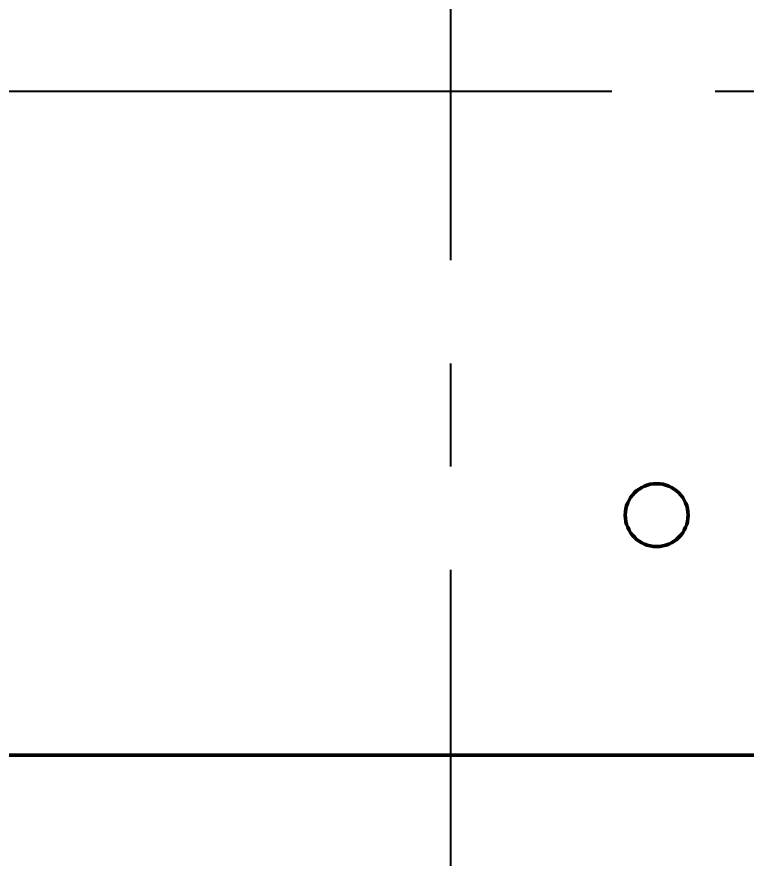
# Model space of a CAD drawing. Header units: millimetres. Extents: x 22 to 202, y 169 to 282.
# Drawn here: x 108.34 to 120.96, y 206.61 to 221.17 of the extents above; entities that cross this region are included whole.
import ezdxf

# ---------------------------------------------------------------- set-up
doc = ezdxf.new("R2010")
doc.units = ezdxf.units.MM
doc.header["$LTSCALE"] = 0.75
doc.linetypes.add('CENTER2', pattern=[28.575, 19.05, -3.175, 3.175, -3.175])
for name, color, linetype, lineweight in [('FD_Dimensions', 7, 'Continuous', 25), ('Smart Centers', 7, 'CENTER2', 25), ('Visible', 7, 'Continuous', 50)]:
    doc.layers.add(name, color=color, linetype=linetype, lineweight=lineweight)
doc.styles.get("Standard").update_dxf_attribs({"font": 'arial.ttf'})
doc.dimstyles.new('Dim-ISO-25', dxfattribs={"dimtxt": 2.5, "dimasz": 2.5, "dimexe": 1.5, "dimexo": 0, "dimgap": 1, "dimtad": 1, "dimzin": 4, "dimdsep": 46, "dimtxsty": 'Standard', "dimblk": 'OPEN90', "dimcen": 0, "dimazin": 1, "dimtp": 0.1, "dimtm": 0.1, "dimtfac": 0.72, "dimtmove": 0, "dimatfit": 3, "dimfxl": 1, "dimtzin": 4, "dimarcsym": 0})

# ---------------------------------------------------------------- blocks, each defined once
blk = doc.blocks.new('*U21')
at = {"layer": 'Smart Centers', "color": 0, "ltscale": 0.75, "transparency": 16777216}
blk.add_line((0, -19.000016), (0, 19.000016), dxfattribs=at)
blk = doc.blocks.new('*U22')
at = {"layer": 'Smart Centers', "color": 0, "ltscale": 0.75, "transparency": 16777216}
blk.add_line((-24.000006, 0), (24.000006, 0), dxfattribs=at)
blk = doc.blocks.new('_Open90')
at = {"color": 0, "linetype": 'ByBlock', "lineweight": -2}
for p, q in [((-0.5, 0.5), (0, 0)), ((0, 0), (-1, 0)), ((0, 0), (-0.5, -0.5))]:
    blk.add_line(p, q, dxfattribs=at)
blk = doc.blocks.new('*D39')
at = {"layer": 'Defpoints', "color": 0, "transparency": 16777216}
for p in [(91.851481, 219.885579), (39.845512, 191.385202), (126.699789, 191.385202)]:
    blk.add_point(p, dxfattribs=at)
at = {"layer": 'FD_Dimensions', "color": 0, "lineweight": -2, "transparency": 16777216}
for p, q in [((91.851481, 219.885579), (38.345512, 219.885579)), ((39.845512, 217.385579), (39.845512, 193.885202)), ((126.699789, 191.385202), (38.345512, 191.385202))]:
    blk.add_line(p, q, dxfattribs=at)
at = {"layer": 'FD_Dimensions', "color": 0, "lineweight": -2, "transparency": 16777216, "xscale": 2.5, "yscale": 2.5, "zscale": 2.5}
for p, rotation in [((39.845512, 219.885579), 90), ((39.845512, 191.385202), 270)]:
    blk.add_blockref('_Open90', p, dxfattribs=dict(at, rotation=rotation))
at = {"layer": 'FD_Dimensions', "color": 0, "transparency": 16777216, "insert": (37.568245, 204.532394), "char_height": 2.5, "attachment_point": 5, "rotation": 90}
blk.add_mtext('28.50mm', dxfattribs=at)

msp = doc.modelspace()

# ---------------------------------------------------------------- linework, layer by layer
at = {"layer": 'Visible'}
msp.add_line((99.553, 208.393), (122.553, 208.393), dxfattribs=at)
msp.add_circle((119.413, 212.549), 0.544, dxfattribs=at)

# ---------------------------------------------------------------- block references
at = {"layer": 'Smart Centers', "ltscale": 0.75}
for name, p in [('*U21', (115.852, 219.886)), ('*U22', (115.851, 219.886))]:
    msp.add_blockref(name, p, dxfattribs=at)

# ---------------------------------------------------------------- dimensions: what is measured, and where the dimension line sits
at = {"layer": 'FD_Dimensions'}
dim = msp.add_linear_dim(base=(39.846, 191.385), p1=(91.851, 219.886), p2=(126.7, 191.385), angle=90, dimstyle='Dim-ISO-25', override={"dimlfac": 1, "dimpost": 'mm'}, dxfattribs=at)
dim.commit()
dim.dimension.update_dxf_attribs({"geometry": '*D39', "text_midpoint": (39.846, 204.532), "dimtype": 160})

doc.saveas('drawing.dxf')
